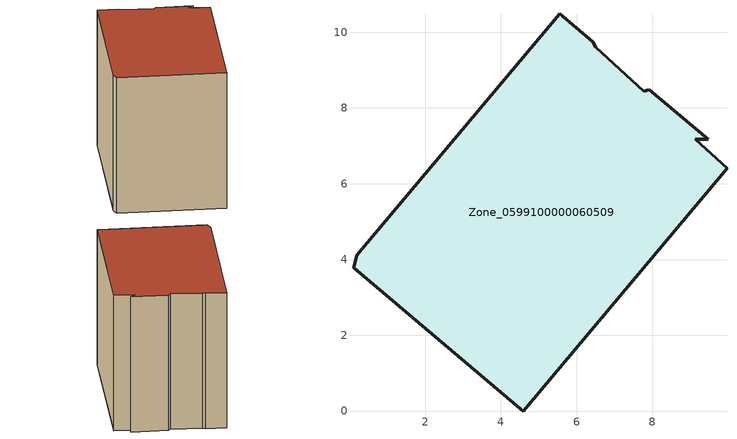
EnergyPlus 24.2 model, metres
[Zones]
Zone_0599100000060509
 floor ground (C_G): 6.51,9.6 7.77,8.44 7.92,8.48 9.47,7.18 9.13,7.18 9.97,6.41 4.59,0 0.11,3.79 0.2,4.12 5.56,10.48 6.43,9.75 z0.29
 wall outside (C_F): 5.56,10.48 0.2,4.12 0.11,3.79 4.59,0 9.97,6.41 9.13,7.18 9.47,7.18 7.92,8.48 7.77,8.44 6.51,9.6 6.43,9.75 5.56,10.48 z0.29:8.19
 roof outside (C_R): 6.43,9.75 5.56,10.48 0.2,4.12 0.11,3.79 4.59,0 9.97,6.41 9.13,7.18 9.47,7.18 7.92,8.48 7.77,8.44 6.51,9.6 z8.19
[BUILDING]
Pand.0599100000060509: North Axis=0; Terrain=City; Loads Convergence Tolerance Value=0.04; Temperature Convergence Tolerance Value=0.4; Solar Distribution=FullExterior; Maximum Number of Warmup Days=25; Minimum Number of Warmup Days=1
[Site:Location]
Rotterdam.The.Hague.AP_ZH_NLD Design_Conditions: Latitude=51.96; Longitude=4.45; Time Zone=1; Elevation=-4.5
[SITE:GROUNDTEMPERATURE:BUILDINGSURFACE]
18, 18, 18, 18, 18, 18, 18, 18, 18, 18, 18, 18
[MATERIAL] Thermal Absorptance=0.9; Solar Absorptance=0.7; Visible Absorptance=0.7
Name | Roughness | Thickness | Conductivity | Density | Specific Heat
G.TI.1946-1964 | MediumSmooth | 0.15 | 1 | 540 | 1210
F.TI.1946-1964 | Rough | 0.3 | 0.857143 | 1920 | 840
R.TI.1946-1964 | MediumRough | 0.2 | 0.277778 | 1500 | 1000
[CONSTRUCTION]
C_G: G.TI.1946-1964
C_F: F.TI.1946-1964
C_R: R.TI.1946-1964
[ZONE]
Zone_0599100000060509: Type=1; Multiplier=1; Ceiling Height=Autocalculate; Volume=Autocalculate; Floor Area=autocalculate; Part of Total Floor Area=Yes
[ZONEINFILTRATION:DESIGNFLOWRATE]
Infil_Zone_0599100000060509: Zone or ZoneList or Space or SpaceList=Zone_0599100000060509; Schedule=AlwaysOn; Design Flow Rate Calculation Method=Flow/Area; Flow Rate per Floor Area=0.003; Constant Term Coefficient=1; Temperature Term Coefficient=0; Velocity Term Coefficient=0; Velocity Squared Term Coefficient=0
[HVACTEMPLATE:ZONE:IDEALLOADSAIRSYSTEM]
Zone_0599100000060509: Maximum Heating Supply Air Temperature=50; Minimum Cooling Supply Air Temperature=13; Maximum Heating Supply Air Humidity Ratio=0.0156; Minimum Cooling Supply Air Humidity Ratio=0.0077; Heating Limit=NoLimit; Cooling Limit=NoLimit; Dehumidification Control Type=ConstantSensibleHeatRatio; Cooling Sensible Heat Ratio=0.7; Dehumidification Setpoint=60; Humidification Control Type=None; Humidification Setpoint=30; Outdoor Air Method=None; Outdoor Air Flow Rate per Person=0.00944; Outdoor Air Flow Rate per Zone Floor Area=0; Outdoor Air Flow Rate per Zone=0; Demand Controlled Ventilation Type=None; Outdoor Air Economizer Type=NoEconomizer; Heat Recovery Type=None; Sensible Heat Recovery Effectiveness=0.7; Latent Heat Recovery Effectiveness=0.65
[ZONECONTROL:THERMOSTAT]
ThermostatControl_Zone_0599100000060509: Zone or ZoneList=Zone_0599100000060509; Control Type Schedule=DualSetpointControlType; Control 1=Thermostat_Zone_0599100000060509; Temperature Difference Between Cutout And Setpoint=0
[THERMOSTATSETPOINT:DUALSETPOINT]
Thermostat_Zone_0599100000060509: Heating Setpoint Temperature Schedule=HeatingSetpoint_Zone_0599100000060509; Cooling Setpoint Temperature Schedule=CoolingSetpoint_Zone_0599100000060509
[SCHEDULE:COMPACT]
HeatingSetpoint_Zone_0599100000060509: Through: 12/31, For: AllDays, Until: 24:00, 21
CoolingSetpoint_Zone_0599100000060509: Through: 12/31, For: AllDays, Until: 24:00, 24
DualSetpointControlType: Through: 12/31, For: AllDays, Until: 24:00, 4
AlwaysOn: Through: 12/31, For: AllDays, Until: 24:00, 1
